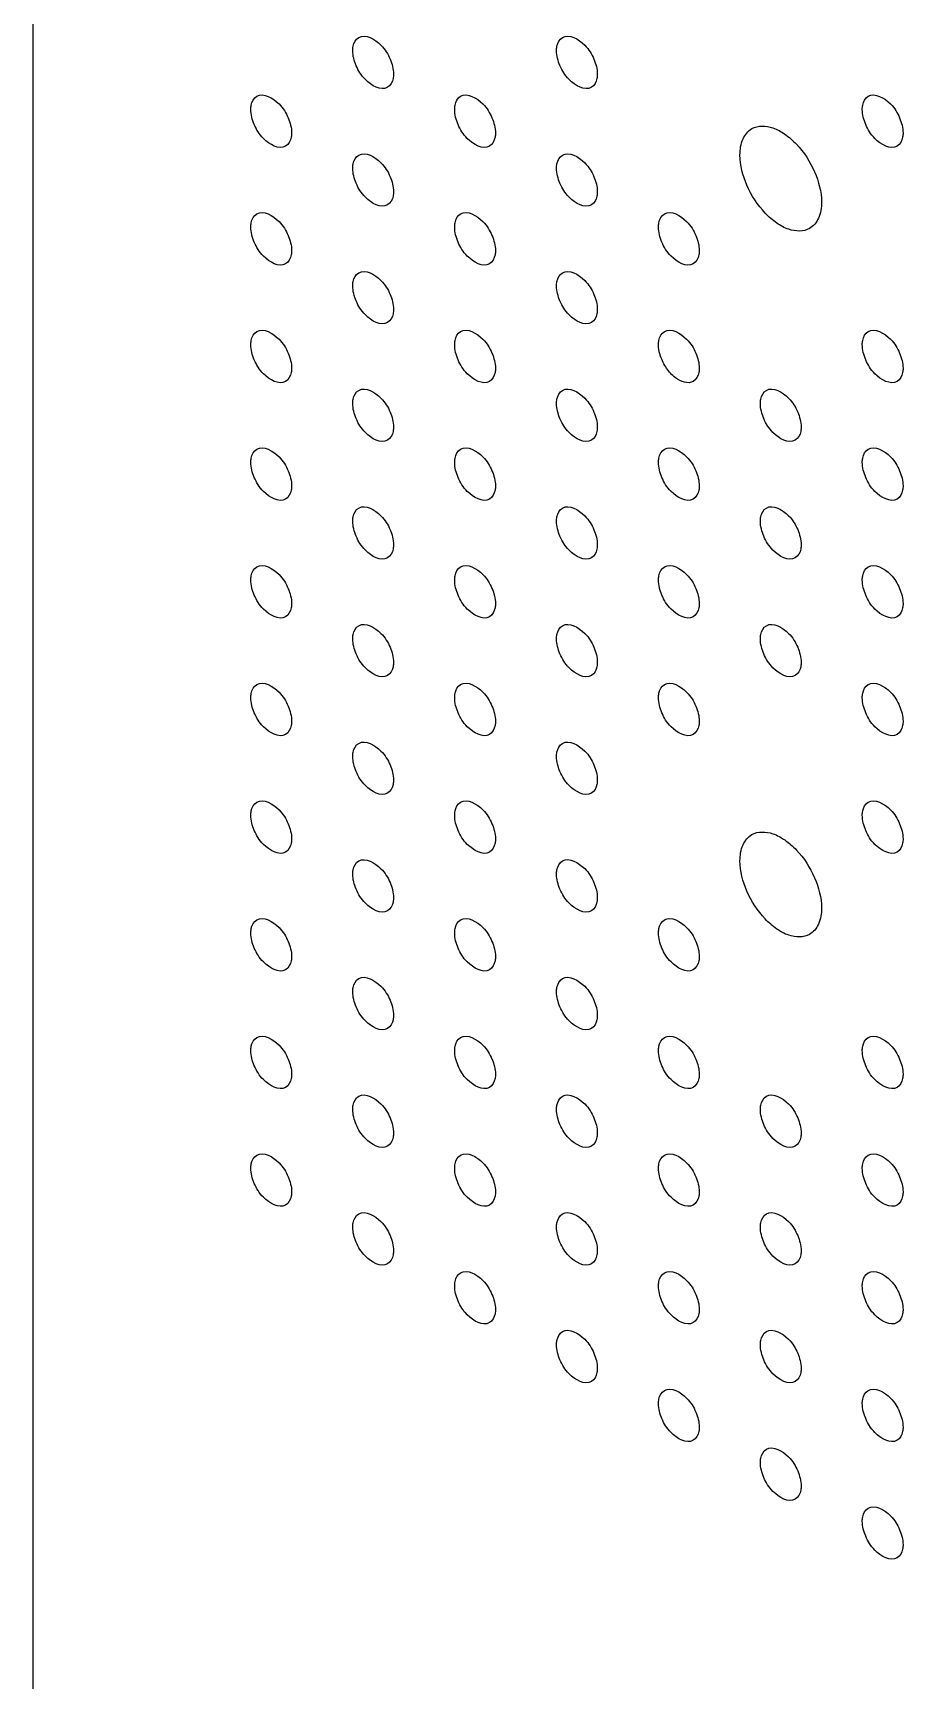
# Model space of a CAD drawing. Header units: millimetres. Extents: x 0 to 1189, y 0 to 858.
# Drawn here: x 885.3 to 915.5, y 477.2 to 534.4 of the extents above; entities that cross this region are included whole.
import ezdxf

# ---------------------------------------------------------------- set-up
doc = ezdxf.new("R2010")
doc.units = ezdxf.units.MM
doc.header["$LTSCALE"] = 65.395
doc.layers.get('0').update_dxf_attribs({"linetype": 'CONTINUOUS'})
doc.layers.add('AXIS', color=7, linetype='CONTINUOUS')

msp = doc.modelspace()

# ---------------------------------------------------------------- linework, layer by layer
at = {"color": 7, "linetype": 'Continuous'}
msp.add_line((885.266, 694.54), (885.266, 448.53), dxfattribs=at)
at = {"layer": 'AXIS', "color": 7, "linetype": 'Continuous'}
for points, knots in [([(896.361, 533.766), (896.361, 533.816), (896.372, 533.985), (896.463, 534.163), (896.567, 534.223)], [0, 0, 0, 0, 0.294485, 1, 1, 1, 1]), ([(896.567, 534.223), (896.802, 534.36), (897.356, 534.029), (897.669, 533.503), (897.775, 533.128), (897.775, 532.949)], [0, 0, 0, 0, 0.422457, 0.722247, 1, 1, 1, 1]), ([(903.432, 533.766), (903.432, 533.816), (903.444, 533.985), (903.534, 534.163), (903.638, 534.223)], [0, 0, 0, 0, 0.294485, 1, 1, 1, 1]), ([(903.638, 534.223), (903.874, 534.36), (904.427, 534.029), (904.74, 533.503), (904.846, 533.128), (904.846, 532.95)], [0, 0, 0, 0, 0.422457, 0.722247, 1, 1, 1, 1]), ([(897.569, 532.492), (897.334, 532.355), (896.78, 532.686), (896.467, 533.212), (896.361, 533.587), (896.361, 533.766)], [0, 0, 0, 0, 0.422457, 0.722247, 1, 1, 1, 1]), ([(904.64, 532.492), (904.405, 532.356), (903.851, 532.686), (903.538, 533.213), (903.432, 533.587), (903.432, 533.766)], [0, 0, 0, 0, 0.422457, 0.722247, 1, 1, 1, 1]), ([(897.775, 532.949), (897.775, 532.899), (897.764, 532.73), (897.673, 532.553), (897.569, 532.492)], [0, 0, 0, 0, 0.294485, 1, 1, 1, 1]), ([(904.846, 532.95), (904.846, 532.899), (904.835, 532.73), (904.744, 532.553), (904.64, 532.492)], [0, 0, 0, 0, 0.294485, 1, 1, 1, 1]), ([(892.825, 531.725), (892.825, 531.775), (892.837, 531.944), (892.927, 532.121), (893.032, 532.182)], [0, 0, 0, 0, 0.294485, 1, 1, 1, 1]), ([(893.032, 532.182), (893.267, 532.319), (893.821, 531.988), (894.133, 531.462), (894.24, 531.087), (894.24, 530.908)], [0, 0, 0, 0, 0.422457, 0.722247, 1, 1, 1, 1]), ([(899.897, 531.725), (899.897, 531.775), (899.908, 531.944), (899.999, 532.121), (900.103, 532.182)], [0, 0, 0, 0, 0.294485, 1, 1, 1, 1]), ([(900.103, 532.182), (900.338, 532.319), (900.892, 531.988), (901.205, 531.462), (901.311, 531.087), (901.311, 530.908)], [0, 0, 0, 0, 0.422457, 0.722247, 1, 1, 1, 1]), ([(914.039, 531.725), (914.039, 531.775), (914.05, 531.944), (914.141, 532.122), (914.245, 532.182)], [0, 0, 0, 0, 0.294485, 1, 1, 1, 1]), ([(914.245, 532.182), (914.48, 532.319), (915.034, 531.988), (915.347, 531.462), (915.453, 531.087), (915.453, 530.908)], [0, 0, 0, 0, 0.422457, 0.722247, 1, 1, 1, 1]), ([(894.033, 530.451), (893.798, 530.314), (893.244, 530.645), (892.932, 531.171), (892.825, 531.546), (892.825, 531.725)], [0, 0, 0, 0, 0.422457, 0.722247, 1, 1, 1, 1]), ([(901.104, 530.451), (900.869, 530.314), (900.315, 530.645), (900.003, 531.171), (899.897, 531.546), (899.897, 531.725)], [0, 0, 0, 0, 0.422457, 0.722247, 1, 1, 1, 1]), ([(915.246, 530.451), (915.011, 530.314), (914.458, 530.645), (914.145, 531.171), (914.039, 531.546), (914.039, 531.725)], [0, 0, 0, 0, 0.422457, 0.722247, 1, 1, 1, 1]), ([(909.796, 530.141), (909.796, 530.332), (909.842, 530.687), (910.075, 530.979), (910.21, 531.057)], [0, 0, 0, 0, 0.55075, 1, 1, 1, 1]), ([(910.21, 531.057), (910.42, 531.178), (910.877, 531.154), (911.376, 530.872), (911.921, 530.393), (912.427, 529.606), (912.624, 528.866), (912.624, 528.508)], [0, 0, 0, 0, 0.183292, 0.301476, 0.436207, 0.728901, 1, 1, 1, 1]), ([(894.24, 530.908), (894.24, 530.858), (894.228, 530.689), (894.138, 530.512), (894.033, 530.451)], [0, 0, 0, 0, 0.294485, 1, 1, 1, 1]), ([(901.311, 530.908), (901.311, 530.858), (901.299, 530.689), (901.209, 530.512), (901.104, 530.451)], [0, 0, 0, 0, 0.294485, 1, 1, 1, 1]), ([(915.453, 530.908), (915.453, 530.858), (915.441, 530.689), (915.351, 530.512), (915.246, 530.451)], [0, 0, 0, 0, 0.294485, 1, 1, 1, 1]), ([(896.361, 529.683), (896.361, 529.734), (896.372, 529.903), (896.463, 530.08), (896.567, 530.141)], [0, 0, 0, 0, 0.294485, 1, 1, 1, 1]), ([(896.567, 530.141), (896.802, 530.277), (897.356, 529.947), (897.669, 529.421), (897.775, 529.046), (897.775, 528.867)], [0, 0, 0, 0, 0.422457, 0.722247, 1, 1, 1, 1]), ([(903.432, 529.684), (903.432, 529.734), (903.444, 529.903), (903.534, 530.08), (903.638, 530.141)], [0, 0, 0, 0, 0.294485, 1, 1, 1, 1]), ([(903.638, 530.141), (903.874, 530.278), (904.427, 529.947), (904.74, 529.421), (904.846, 529.046), (904.846, 528.867)], [0, 0, 0, 0, 0.422457, 0.722247, 1, 1, 1, 1]), ([(912.21, 527.593), (912.001, 527.472), (911.543, 527.496), (911.045, 527.778), (910.499, 528.257), (909.993, 529.044), (909.796, 529.784), (909.796, 530.141)], [0, 0, 0, 0, 0.183292, 0.301476, 0.436207, 0.728901, 1, 1, 1, 1]), ([(897.569, 528.41), (897.334, 528.273), (896.78, 528.604), (896.467, 529.13), (896.361, 529.505), (896.361, 529.683)], [0, 0, 0, 0, 0.422457, 0.722247, 1, 1, 1, 1]), ([(904.64, 528.41), (904.405, 528.273), (903.851, 528.604), (903.538, 529.13), (903.432, 529.505), (903.432, 529.684)], [0, 0, 0, 0, 0.422457, 0.722247, 1, 1, 1, 1]), ([(897.775, 528.867), (897.775, 528.817), (897.764, 528.648), (897.673, 528.47), (897.569, 528.41)], [0, 0, 0, 0, 0.294485, 1, 1, 1, 1]), ([(904.846, 528.867), (904.846, 528.817), (904.835, 528.648), (904.744, 528.47), (904.64, 528.41)], [0, 0, 0, 0, 0.294485, 1, 1, 1, 1]), ([(893.032, 528.1), (893.267, 528.236), (893.821, 527.906), (894.133, 527.379), (894.24, 527.004), (894.24, 526.826)], [0, 0, 0, 0, 0.422457, 0.722247, 1, 1, 1, 1]), ([(900.103, 528.1), (900.338, 528.236), (900.892, 527.906), (901.205, 527.379), (901.311, 527.005), (901.311, 526.826)], [0, 0, 0, 0, 0.422457, 0.722247, 1, 1, 1, 1]), ([(907.174, 528.1), (907.409, 528.236), (907.963, 527.906), (908.276, 527.379), (908.382, 527.005), (908.382, 526.826)], [0, 0, 0, 0, 0.422457, 0.722247, 1, 1, 1, 1]), ([(912.624, 528.508), (912.624, 528.317), (912.578, 527.963), (912.345, 527.671), (912.21, 527.593)], [0, 0, 0, 0, 0.55075, 1, 1, 1, 1]), ([(892.825, 527.642), (892.825, 527.693), (892.837, 527.861), (892.927, 528.039), (893.032, 528.1)], [0, 0, 0, 0, 0.294485, 1, 1, 1, 1]), ([(894.033, 526.368), (893.798, 526.232), (893.244, 526.562), (892.932, 527.089), (892.825, 527.463), (892.825, 527.642)], [0, 0, 0, 0, 0.422457, 0.722247, 1, 1, 1, 1]), ([(899.897, 527.642), (899.897, 527.693), (899.908, 527.862), (899.999, 528.039), (900.103, 528.1)], [0, 0, 0, 0, 0.294485, 1, 1, 1, 1]), ([(901.104, 526.368), (900.869, 526.232), (900.315, 526.562), (900.003, 527.089), (899.897, 527.463), (899.897, 527.642)], [0, 0, 0, 0, 0.422457, 0.722247, 1, 1, 1, 1]), ([(906.968, 527.642), (906.968, 527.693), (906.979, 527.862), (907.07, 528.039), (907.174, 528.1)], [0, 0, 0, 0, 0.294485, 1, 1, 1, 1]), ([(908.175, 526.368), (907.94, 526.232), (907.386, 526.562), (907.074, 527.089), (906.968, 527.464), (906.968, 527.642)], [0, 0, 0, 0, 0.422457, 0.722247, 1, 1, 1, 1]), ([(894.24, 526.826), (894.24, 526.775), (894.228, 526.606), (894.138, 526.429), (894.033, 526.368)], [0, 0, 0, 0, 0.294485, 1, 1, 1, 1]), ([(901.311, 526.826), (901.311, 526.775), (901.299, 526.606), (901.209, 526.429), (901.104, 526.368)], [0, 0, 0, 0, 0.294485, 1, 1, 1, 1]), ([(908.382, 526.826), (908.382, 526.775), (908.37, 526.607), (908.28, 526.429), (908.175, 526.368)], [0, 0, 0, 0, 0.294485, 1, 1, 1, 1]), ([(896.361, 525.601), (896.361, 525.651), (896.372, 525.82), (896.463, 525.998), (896.567, 526.058)], [0, 0, 0, 0, 0.294485, 1, 1, 1, 1]), ([(896.567, 526.058), (896.802, 526.195), (897.356, 525.864), (897.669, 525.338), (897.775, 524.963), (897.775, 524.784)], [0, 0, 0, 0, 0.422457, 0.722247, 1, 1, 1, 1]), ([(903.432, 525.601), (903.432, 525.651), (903.444, 525.82), (903.534, 525.998), (903.638, 526.058)], [0, 0, 0, 0, 0.294485, 1, 1, 1, 1]), ([(903.638, 526.058), (903.874, 526.195), (904.427, 525.864), (904.74, 525.338), (904.846, 524.963), (904.846, 524.785)], [0, 0, 0, 0, 0.422457, 0.722247, 1, 1, 1, 1]), ([(897.569, 524.327), (897.334, 524.19), (896.78, 524.521), (896.467, 525.047), (896.361, 525.422), (896.361, 525.601)], [0, 0, 0, 0, 0.422457, 0.722247, 1, 1, 1, 1]), ([(904.64, 524.327), (904.405, 524.191), (903.851, 524.521), (903.538, 525.047), (903.432, 525.422), (903.432, 525.601)], [0, 0, 0, 0, 0.422457, 0.722247, 1, 1, 1, 1]), ([(897.775, 524.784), (897.775, 524.734), (897.764, 524.565), (897.673, 524.388), (897.569, 524.327)], [0, 0, 0, 0, 0.294485, 1, 1, 1, 1]), ([(904.846, 524.785), (904.846, 524.734), (904.835, 524.565), (904.744, 524.388), (904.64, 524.327)], [0, 0, 0, 0, 0.294485, 1, 1, 1, 1]), ([(893.032, 524.017), (893.267, 524.154), (893.821, 523.823), (894.133, 523.297), (894.24, 522.922), (894.24, 522.743)], [0, 0, 0, 0, 0.422457, 0.722247, 1, 1, 1, 1]), ([(900.103, 524.017), (900.338, 524.154), (900.892, 523.823), (901.205, 523.297), (901.311, 522.922), (901.311, 522.743)], [0, 0, 0, 0, 0.422457, 0.722247, 1, 1, 1, 1]), ([(907.174, 524.017), (907.409, 524.154), (907.963, 523.823), (908.276, 523.297), (908.382, 522.922), (908.382, 522.743)], [0, 0, 0, 0, 0.422457, 0.722247, 1, 1, 1, 1]), ([(914.245, 524.017), (914.48, 524.154), (915.034, 523.823), (915.347, 523.297), (915.453, 522.922), (915.453, 522.743)], [0, 0, 0, 0, 0.422457, 0.722247, 1, 1, 1, 1]), ([(892.825, 523.56), (892.825, 523.61), (892.837, 523.779), (892.927, 523.956), (893.032, 524.017)], [0, 0, 0, 0, 0.294485, 1, 1, 1, 1]), ([(894.033, 522.286), (893.798, 522.149), (893.244, 522.48), (892.932, 523.006), (892.825, 523.381), (892.825, 523.56)], [0, 0, 0, 0, 0.422457, 0.722247, 1, 1, 1, 1]), ([(899.897, 523.56), (899.897, 523.61), (899.908, 523.779), (899.999, 523.956), (900.103, 524.017)], [0, 0, 0, 0, 0.294485, 1, 1, 1, 1]), ([(901.104, 522.286), (900.869, 522.149), (900.315, 522.48), (900.003, 523.006), (899.897, 523.381), (899.897, 523.56)], [0, 0, 0, 0, 0.422457, 0.722247, 1, 1, 1, 1]), ([(906.968, 523.56), (906.968, 523.61), (906.979, 523.779), (907.07, 523.956), (907.174, 524.017)], [0, 0, 0, 0, 0.294485, 1, 1, 1, 1]), ([(907.038, 523.165), (907.005, 523.263), (906.974, 523.395), (906.968, 523.529), (906.968, 523.56)], [0, 0, 0, 0, 0.766971, 1, 1, 1, 1]), ([(914.039, 523.56), (914.039, 523.61), (914.05, 523.779), (914.141, 523.957), (914.245, 524.017)], [0, 0, 0, 0, 0.294485, 1, 1, 1, 1]), ([(915.246, 522.286), (915.011, 522.149), (914.458, 522.48), (914.145, 523.006), (914.039, 523.381), (914.039, 523.56)], [0, 0, 0, 0, 0.422457, 0.722247, 1, 1, 1, 1]), ([(908.175, 522.286), (907.993, 522.18), (907.558, 522.354), (907.235, 522.737), (907.088, 523.016), (907.038, 523.165)], [0, 0, 0, 0, 0.406703, 0.696727, 1, 1, 1, 1]), ([(894.24, 522.743), (894.24, 522.693), (894.228, 522.524), (894.138, 522.347), (894.033, 522.286)], [0, 0, 0, 0, 0.294485, 1, 1, 1, 1]), ([(901.311, 522.743), (901.311, 522.693), (901.299, 522.524), (901.209, 522.347), (901.104, 522.286)], [0, 0, 0, 0, 0.294485, 1, 1, 1, 1]), ([(908.382, 522.743), (908.382, 522.693), (908.37, 522.524), (908.28, 522.347), (908.175, 522.286)], [0, 0, 0, 0, 0.294485, 1, 1, 1, 1]), ([(915.453, 522.743), (915.453, 522.693), (915.441, 522.524), (915.351, 522.347), (915.246, 522.286)], [0, 0, 0, 0, 0.294485, 1, 1, 1, 1]), ([(896.361, 521.518), (896.361, 521.569), (896.372, 521.738), (896.463, 521.915), (896.567, 521.976)], [0, 0, 0, 0, 0.294485, 1, 1, 1, 1]), ([(896.567, 521.976), (896.802, 522.112), (897.356, 521.782), (897.669, 521.256), (897.775, 520.881), (897.775, 520.702)], [0, 0, 0, 0, 0.422457, 0.722247, 1, 1, 1, 1]), ([(903.432, 521.519), (903.432, 521.569), (903.444, 521.738), (903.534, 521.915), (903.638, 521.976)], [0, 0, 0, 0, 0.294485, 1, 1, 1, 1]), ([(903.638, 521.976), (903.874, 522.113), (904.427, 521.782), (904.74, 521.256), (904.846, 520.881), (904.846, 520.702)], [0, 0, 0, 0, 0.422457, 0.722247, 1, 1, 1, 1]), ([(910.503, 521.519), (910.503, 521.569), (910.515, 521.738), (910.605, 521.915), (910.71, 521.976)], [0, 0, 0, 0, 0.294485, 1, 1, 1, 1]), ([(910.71, 521.976), (910.945, 522.113), (911.498, 521.782), (911.811, 521.256), (911.917, 520.881), (911.917, 520.702)], [0, 0, 0, 0, 0.422457, 0.722247, 1, 1, 1, 1]), ([(897.569, 520.245), (897.334, 520.108), (896.78, 520.439), (896.467, 520.965), (896.361, 521.34), (896.361, 521.518)], [0, 0, 0, 0, 0.422457, 0.722247, 1, 1, 1, 1]), ([(904.64, 520.245), (904.405, 520.108), (903.851, 520.439), (903.538, 520.965), (903.432, 521.34), (903.432, 521.519)], [0, 0, 0, 0, 0.422457, 0.722247, 1, 1, 1, 1]), ([(911.711, 520.245), (911.476, 520.108), (910.922, 520.439), (910.609, 520.965), (910.503, 521.34), (910.503, 521.519)], [0, 0, 0, 0, 0.422457, 0.722247, 1, 1, 1, 1]), ([(897.775, 520.702), (897.775, 520.652), (897.764, 520.483), (897.673, 520.305), (897.569, 520.245)], [0, 0, 0, 0, 0.294485, 1, 1, 1, 1]), ([(904.846, 520.702), (904.846, 520.652), (904.835, 520.483), (904.744, 520.305), (904.64, 520.245)], [0, 0, 0, 0, 0.294485, 1, 1, 1, 1]), ([(911.917, 520.702), (911.917, 520.652), (911.906, 520.483), (911.815, 520.305), (911.711, 520.245)], [0, 0, 0, 0, 0.294485, 1, 1, 1, 1]), ([(892.825, 519.477), (892.825, 519.528), (892.837, 519.696), (892.927, 519.874), (893.032, 519.935)], [0, 0, 0, 0, 0.294485, 1, 1, 1, 1]), ([(893.032, 519.935), (893.267, 520.071), (893.821, 519.741), (894.133, 519.214), (894.24, 518.839), (894.24, 518.661)], [0, 0, 0, 0, 0.422457, 0.722247, 1, 1, 1, 1]), ([(899.897, 519.477), (899.897, 519.528), (899.908, 519.697), (899.999, 519.874), (900.103, 519.935)], [0, 0, 0, 0, 0.294485, 1, 1, 1, 1]), ([(900.103, 519.935), (900.338, 520.071), (900.892, 519.741), (901.205, 519.214), (901.311, 518.84), (901.311, 518.661)], [0, 0, 0, 0, 0.422457, 0.722247, 1, 1, 1, 1]), ([(906.968, 519.477), (906.968, 519.528), (906.979, 519.697), (907.07, 519.874), (907.174, 519.935)], [0, 0, 0, 0, 0.294485, 1, 1, 1, 1]), ([(907.174, 519.935), (907.409, 520.071), (907.963, 519.741), (908.276, 519.214), (908.382, 518.84), (908.382, 518.661)], [0, 0, 0, 0, 0.422457, 0.722247, 1, 1, 1, 1]), ([(914.039, 519.477), (914.039, 519.528), (914.05, 519.697), (914.141, 519.874), (914.245, 519.935)], [0, 0, 0, 0, 0.294485, 1, 1, 1, 1]), ([(914.245, 519.935), (914.48, 520.071), (915.034, 519.741), (915.347, 519.214), (915.453, 518.84), (915.453, 518.661)], [0, 0, 0, 0, 0.422457, 0.722247, 1, 1, 1, 1]), ([(894.033, 518.203), (893.798, 518.067), (893.244, 518.397), (892.932, 518.924), (892.825, 519.298), (892.825, 519.477)], [0, 0, 0, 0, 0.422457, 0.722247, 1, 1, 1, 1]), ([(901.104, 518.203), (900.869, 518.067), (900.315, 518.397), (900.003, 518.924), (899.897, 519.298), (899.897, 519.477)], [0, 0, 0, 0, 0.422457, 0.722247, 1, 1, 1, 1]), ([(908.175, 518.203), (907.94, 518.067), (907.386, 518.397), (907.074, 518.924), (906.968, 519.299), (906.968, 519.477)], [0, 0, 0, 0, 0.422457, 0.722247, 1, 1, 1, 1]), ([(915.246, 518.204), (915.011, 518.067), (914.458, 518.397), (914.145, 518.924), (914.039, 519.299), (914.039, 519.477)], [0, 0, 0, 0, 0.422457, 0.722247, 1, 1, 1, 1]), ([(894.24, 518.661), (894.24, 518.61), (894.228, 518.441), (894.138, 518.264), (894.033, 518.203)], [0, 0, 0, 0, 0.294485, 1, 1, 1, 1]), ([(901.311, 518.661), (901.311, 518.61), (901.299, 518.441), (901.209, 518.264), (901.104, 518.203)], [0, 0, 0, 0, 0.294485, 1, 1, 1, 1]), ([(908.382, 518.661), (908.382, 518.61), (908.37, 518.442), (908.28, 518.264), (908.175, 518.203)], [0, 0, 0, 0, 0.294485, 1, 1, 1, 1]), ([(915.453, 518.661), (915.453, 518.61), (915.441, 518.442), (915.351, 518.264), (915.246, 518.204)], [0, 0, 0, 0, 0.294485, 1, 1, 1, 1]), ([(896.361, 517.436), (896.361, 517.486), (896.372, 517.655), (896.463, 517.833), (896.567, 517.893)], [0, 0, 0, 0, 0.294485, 1, 1, 1, 1]), ([(896.567, 517.893), (896.802, 518.03), (897.356, 517.699), (897.669, 517.173), (897.775, 516.798), (897.775, 516.619)], [0, 0, 0, 0, 0.422457, 0.722247, 1, 1, 1, 1]), ([(903.432, 517.436), (903.432, 517.486), (903.444, 517.655), (903.534, 517.833), (903.638, 517.893)], [0, 0, 0, 0, 0.294485, 1, 1, 1, 1]), ([(903.638, 517.893), (903.874, 518.03), (904.427, 517.699), (904.74, 517.173), (904.846, 516.798), (904.846, 516.62)], [0, 0, 0, 0, 0.422457, 0.722247, 1, 1, 1, 1]), ([(910.503, 517.436), (910.503, 517.487), (910.515, 517.655), (910.605, 517.833), (910.71, 517.893)], [0, 0, 0, 0, 0.294485, 1, 1, 1, 1]), ([(910.71, 517.893), (910.945, 518.03), (911.498, 517.7), (911.811, 517.173), (911.917, 516.798), (911.917, 516.62)], [0, 0, 0, 0, 0.422457, 0.722247, 1, 1, 1, 1]), ([(897.569, 516.162), (897.334, 516.025), (896.78, 516.356), (896.467, 516.882), (896.361, 517.257), (896.361, 517.436)], [0, 0, 0, 0, 0.422457, 0.722247, 1, 1, 1, 1]), ([(904.64, 516.162), (904.405, 516.026), (903.851, 516.356), (903.538, 516.882), (903.432, 517.257), (903.432, 517.436)], [0, 0, 0, 0, 0.422457, 0.722247, 1, 1, 1, 1]), ([(911.711, 516.162), (911.476, 516.026), (910.922, 516.356), (910.609, 516.883), (910.503, 517.257), (910.503, 517.436)], [0, 0, 0, 0, 0.422457, 0.722247, 1, 1, 1, 1]), ([(897.775, 516.619), (897.775, 516.569), (897.764, 516.4), (897.673, 516.223), (897.569, 516.162)], [0, 0, 0, 0, 0.294485, 1, 1, 1, 1]), ([(904.846, 516.62), (904.846, 516.569), (904.835, 516.4), (904.744, 516.223), (904.64, 516.162)], [0, 0, 0, 0, 0.294485, 1, 1, 1, 1]), ([(911.917, 516.62), (911.917, 516.569), (911.906, 516.4), (911.815, 516.223), (911.711, 516.162)], [0, 0, 0, 0, 0.294485, 1, 1, 1, 1]), ([(892.825, 515.395), (892.825, 515.445), (892.837, 515.614), (892.927, 515.791), (893.032, 515.852)], [0, 0, 0, 0, 0.294485, 1, 1, 1, 1]), ([(893.032, 515.852), (893.267, 515.989), (893.821, 515.658), (894.133, 515.132), (894.24, 514.757), (894.24, 514.578)], [0, 0, 0, 0, 0.422457, 0.722247, 1, 1, 1, 1]), ([(899.897, 515.395), (899.897, 515.445), (899.908, 515.614), (899.999, 515.791), (900.103, 515.852)], [0, 0, 0, 0, 0.294485, 1, 1, 1, 1]), ([(900.103, 515.852), (900.338, 515.989), (900.892, 515.658), (901.205, 515.132), (901.311, 514.757), (901.311, 514.578)], [0, 0, 0, 0, 0.422457, 0.722247, 1, 1, 1, 1]), ([(906.968, 515.395), (906.968, 515.445), (906.979, 515.614), (907.07, 515.791), (907.174, 515.852)], [0, 0, 0, 0, 0.294485, 1, 1, 1, 1]), ([(907.174, 515.852), (907.409, 515.989), (907.963, 515.658), (908.276, 515.132), (908.382, 514.757), (908.382, 514.578)], [0, 0, 0, 0, 0.422457, 0.722247, 1, 1, 1, 1]), ([(914.039, 515.395), (914.039, 515.445), (914.05, 515.614), (914.141, 515.792), (914.245, 515.852)], [0, 0, 0, 0, 0.294485, 1, 1, 1, 1]), ([(914.245, 515.852), (914.48, 515.989), (915.034, 515.658), (915.347, 515.132), (915.453, 514.757), (915.453, 514.578)], [0, 0, 0, 0, 0.422457, 0.722247, 1, 1, 1, 1]), ([(894.033, 514.121), (893.798, 513.984), (893.244, 514.315), (892.932, 514.841), (892.825, 515.216), (892.825, 515.395)], [0, 0, 0, 0, 0.422457, 0.722247, 1, 1, 1, 1]), ([(901.104, 514.121), (900.869, 513.984), (900.315, 514.315), (900.003, 514.841), (899.897, 515.216), (899.897, 515.395)], [0, 0, 0, 0, 0.422457, 0.722247, 1, 1, 1, 1]), ([(908.175, 514.121), (907.94, 513.984), (907.386, 514.315), (907.074, 514.841), (906.968, 515.216), (906.968, 515.395)], [0, 0, 0, 0, 0.422457, 0.722247, 1, 1, 1, 1]), ([(915.246, 514.121), (915.011, 513.984), (914.458, 514.315), (914.145, 514.841), (914.039, 515.216), (914.039, 515.395)], [0, 0, 0, 0, 0.422457, 0.722247, 1, 1, 1, 1]), ([(894.24, 514.578), (894.24, 514.528), (894.228, 514.359), (894.138, 514.182), (894.033, 514.121)], [0, 0, 0, 0, 0.294485, 1, 1, 1, 1]), ([(901.311, 514.578), (901.311, 514.528), (901.299, 514.359), (901.209, 514.182), (901.104, 514.121)], [0, 0, 0, 0, 0.294485, 1, 1, 1, 1]), ([(908.382, 514.578), (908.382, 514.528), (908.37, 514.359), (908.28, 514.182), (908.175, 514.121)], [0, 0, 0, 0, 0.294485, 1, 1, 1, 1]), ([(915.453, 514.578), (915.453, 514.528), (915.441, 514.359), (915.351, 514.182), (915.246, 514.121)], [0, 0, 0, 0, 0.294485, 1, 1, 1, 1]), ([(896.567, 513.811), (896.802, 513.947), (897.356, 513.617), (897.669, 513.091), (897.775, 512.716), (897.775, 512.537)], [0, 0, 0, 0, 0.422457, 0.722247, 1, 1, 1, 1]), ([(903.638, 513.811), (903.874, 513.948), (904.427, 513.617), (904.74, 513.091), (904.846, 512.716), (904.846, 512.537)], [0, 0, 0, 0, 0.422457, 0.722247, 1, 1, 1, 1]), ([(910.71, 513.811), (910.945, 513.948), (911.498, 513.617), (911.811, 513.091), (911.917, 512.716), (911.917, 512.537)], [0, 0, 0, 0, 0.422457, 0.722247, 1, 1, 1, 1]), ([(896.361, 513.353), (896.361, 513.404), (896.372, 513.573), (896.463, 513.75), (896.567, 513.811)], [0, 0, 0, 0, 0.294485, 1, 1, 1, 1]), ([(897.569, 512.08), (897.334, 511.943), (896.78, 512.274), (896.467, 512.8), (896.361, 513.175), (896.361, 513.353)], [0, 0, 0, 0, 0.422457, 0.722247, 1, 1, 1, 1]), ([(903.432, 513.354), (903.432, 513.404), (903.444, 513.573), (903.534, 513.75), (903.638, 513.811)], [0, 0, 0, 0, 0.294485, 1, 1, 1, 1]), ([(904.64, 512.08), (904.405, 511.943), (903.851, 512.274), (903.538, 512.8), (903.432, 513.175), (903.432, 513.354)], [0, 0, 0, 0, 0.422457, 0.722247, 1, 1, 1, 1]), ([(910.503, 513.354), (910.503, 513.404), (910.515, 513.573), (910.605, 513.75), (910.71, 513.811)], [0, 0, 0, 0, 0.294485, 1, 1, 1, 1]), ([(911.711, 512.08), (911.476, 511.943), (910.922, 512.274), (910.609, 512.8), (910.503, 513.175), (910.503, 513.354)], [0, 0, 0, 0, 0.422457, 0.722247, 1, 1, 1, 1]), ([(897.775, 512.537), (897.775, 512.487), (897.764, 512.318), (897.673, 512.14), (897.569, 512.08)], [0, 0, 0, 0, 0.294485, 1, 1, 1, 1]), ([(904.846, 512.537), (904.846, 512.487), (904.835, 512.318), (904.744, 512.14), (904.64, 512.08)], [0, 0, 0, 0, 0.294485, 1, 1, 1, 1]), ([(911.917, 512.537), (911.917, 512.487), (911.906, 512.318), (911.815, 512.14), (911.711, 512.08)], [0, 0, 0, 0, 0.294485, 1, 1, 1, 1]), ([(892.825, 511.312), (892.825, 511.363), (892.837, 511.531), (892.927, 511.709), (893.032, 511.77)], [0, 0, 0, 0, 0.294485, 1, 1, 1, 1]), ([(893.032, 511.77), (893.267, 511.906), (893.821, 511.576), (894.133, 511.049), (894.24, 510.674), (894.24, 510.496)], [0, 0, 0, 0, 0.422457, 0.722247, 1, 1, 1, 1]), ([(899.897, 511.312), (899.897, 511.363), (899.908, 511.532), (899.999, 511.709), (900.103, 511.77)], [0, 0, 0, 0, 0.294485, 1, 1, 1, 1]), ([(900.103, 511.77), (900.338, 511.906), (900.892, 511.576), (901.205, 511.049), (901.311, 510.675), (901.311, 510.496)], [0, 0, 0, 0, 0.422457, 0.722247, 1, 1, 1, 1]), ([(906.968, 511.312), (906.968, 511.363), (906.979, 511.532), (907.07, 511.709), (907.174, 511.77)], [0, 0, 0, 0, 0.294485, 1, 1, 1, 1]), ([(907.174, 511.77), (907.409, 511.906), (907.963, 511.576), (908.276, 511.049), (908.382, 510.675), (908.382, 510.496)], [0, 0, 0, 0, 0.422457, 0.722247, 1, 1, 1, 1]), ([(914.039, 511.312), (914.039, 511.363), (914.05, 511.532), (914.141, 511.709), (914.245, 511.77)], [0, 0, 0, 0, 0.294485, 1, 1, 1, 1]), ([(914.245, 511.77), (914.48, 511.906), (915.034, 511.576), (915.347, 511.049), (915.453, 510.675), (915.453, 510.496)], [0, 0, 0, 0, 0.422457, 0.722247, 1, 1, 1, 1]), ([(894.033, 510.038), (893.798, 509.902), (893.244, 510.232), (892.932, 510.759), (892.825, 511.133), (892.825, 511.312)], [0, 0, 0, 0, 0.422457, 0.722247, 1, 1, 1, 1]), ([(901.104, 510.038), (900.869, 509.902), (900.315, 510.232), (900.003, 510.759), (899.897, 511.133), (899.897, 511.312)], [0, 0, 0, 0, 0.422457, 0.722247, 1, 1, 1, 1]), ([(908.175, 510.038), (907.94, 509.902), (907.386, 510.232), (907.074, 510.759), (906.968, 511.134), (906.968, 511.312)], [0, 0, 0, 0, 0.422457, 0.722247, 1, 1, 1, 1]), ([(915.246, 510.039), (915.011, 509.902), (914.458, 510.232), (914.145, 510.759), (914.039, 511.134), (914.039, 511.312)], [0, 0, 0, 0, 0.422457, 0.722247, 1, 1, 1, 1]), ([(894.24, 510.496), (894.24, 510.445), (894.228, 510.276), (894.138, 510.099), (894.033, 510.038)], [0, 0, 0, 0, 0.294485, 1, 1, 1, 1]), ([(901.311, 510.496), (901.311, 510.445), (901.299, 510.276), (901.209, 510.099), (901.104, 510.038)], [0, 0, 0, 0, 0.294485, 1, 1, 1, 1]), ([(908.382, 510.496), (908.382, 510.445), (908.37, 510.277), (908.28, 510.099), (908.175, 510.038)], [0, 0, 0, 0, 0.294485, 1, 1, 1, 1]), ([(915.453, 510.496), (915.453, 510.445), (915.441, 510.277), (915.351, 510.099), (915.246, 510.039)], [0, 0, 0, 0, 0.294485, 1, 1, 1, 1]), ([(896.567, 509.728), (896.802, 509.865), (897.356, 509.534), (897.669, 509.008), (897.775, 508.633), (897.775, 508.454)], [0, 0, 0, 0, 0.422457, 0.722247, 1, 1, 1, 1]), ([(903.638, 509.728), (903.874, 509.865), (904.427, 509.534), (904.74, 509.008), (904.846, 508.633), (904.846, 508.455)], [0, 0, 0, 0, 0.422457, 0.722247, 1, 1, 1, 1]), ([(896.361, 509.271), (896.361, 509.321), (896.372, 509.49), (896.463, 509.668), (896.567, 509.728)], [0, 0, 0, 0, 0.294485, 1, 1, 1, 1]), ([(897.569, 507.997), (897.334, 507.86), (896.78, 508.191), (896.467, 508.717), (896.361, 509.092), (896.361, 509.271)], [0, 0, 0, 0, 0.422457, 0.722247, 1, 1, 1, 1]), ([(903.432, 509.271), (903.432, 509.321), (903.444, 509.49), (903.534, 509.668), (903.638, 509.728)], [0, 0, 0, 0, 0.294485, 1, 1, 1, 1]), ([(904.64, 507.997), (904.405, 507.861), (903.851, 508.191), (903.538, 508.717), (903.432, 509.092), (903.432, 509.271)], [0, 0, 0, 0, 0.422457, 0.722247, 1, 1, 1, 1]), ([(897.775, 508.454), (897.775, 508.404), (897.764, 508.235), (897.673, 508.058), (897.569, 507.997)], [0, 0, 0, 0, 0.294485, 1, 1, 1, 1]), ([(904.846, 508.455), (904.846, 508.404), (904.835, 508.235), (904.744, 508.058), (904.64, 507.997)], [0, 0, 0, 0, 0.294485, 1, 1, 1, 1]), ([(892.825, 507.23), (892.825, 507.28), (892.837, 507.449), (892.927, 507.626), (893.032, 507.687)], [0, 0, 0, 0, 0.294485, 1, 1, 1, 1]), ([(893.032, 507.687), (893.267, 507.824), (893.821, 507.493), (894.133, 506.967), (894.24, 506.592), (894.24, 506.413)], [0, 0, 0, 0, 0.422457, 0.722247, 1, 1, 1, 1]), ([(899.897, 507.23), (899.897, 507.28), (899.908, 507.449), (899.999, 507.626), (900.103, 507.687)], [0, 0, 0, 0, 0.294485, 1, 1, 1, 1]), ([(900.103, 507.687), (900.338, 507.824), (900.892, 507.493), (901.205, 506.967), (901.311, 506.592), (901.311, 506.413)], [0, 0, 0, 0, 0.422457, 0.722247, 1, 1, 1, 1]), ([(914.039, 507.23), (914.039, 507.28), (914.05, 507.449), (914.141, 507.627), (914.245, 507.687)], [0, 0, 0, 0, 0.294485, 1, 1, 1, 1]), ([(914.245, 507.687), (914.48, 507.824), (915.034, 507.493), (915.347, 506.967), (915.453, 506.592), (915.453, 506.413)], [0, 0, 0, 0, 0.422457, 0.722247, 1, 1, 1, 1]), ([(894.033, 505.956), (893.798, 505.819), (893.244, 506.15), (892.932, 506.676), (892.825, 507.051), (892.825, 507.23)], [0, 0, 0, 0, 0.422457, 0.722247, 1, 1, 1, 1]), ([(901.104, 505.956), (900.869, 505.819), (900.315, 506.15), (900.003, 506.676), (899.897, 507.051), (899.897, 507.23)], [0, 0, 0, 0, 0.422457, 0.722247, 1, 1, 1, 1]), ([(915.246, 505.956), (915.011, 505.819), (914.458, 506.15), (914.145, 506.676), (914.039, 507.051), (914.039, 507.23)], [0, 0, 0, 0, 0.422457, 0.722247, 1, 1, 1, 1]), ([(894.24, 506.413), (894.24, 506.363), (894.228, 506.194), (894.138, 506.017), (894.033, 505.956)], [0, 0, 0, 0, 0.294485, 1, 1, 1, 1]), ([(901.311, 506.413), (901.311, 506.363), (901.299, 506.194), (901.209, 506.017), (901.104, 505.956)], [0, 0, 0, 0, 0.294485, 1, 1, 1, 1]), ([(909.796, 505.646), (909.796, 505.837), (909.842, 506.192), (910.075, 506.484), (910.21, 506.562)], [0, 0, 0, 0, 0.55075, 1, 1, 1, 1]), ([(910.21, 506.562), (910.42, 506.683), (910.877, 506.659), (911.376, 506.377), (911.921, 505.898), (912.427, 505.111), (912.624, 504.371), (912.624, 504.013)], [0, 0, 0, 0, 0.183292, 0.301476, 0.436207, 0.728901, 1, 1, 1, 1]), ([(915.453, 506.413), (915.453, 506.363), (915.441, 506.194), (915.351, 506.017), (915.246, 505.956)], [0, 0, 0, 0, 0.294485, 1, 1, 1, 1]), ([(896.361, 505.188), (896.361, 505.239), (896.372, 505.408), (896.463, 505.585), (896.567, 505.646)], [0, 0, 0, 0, 0.294485, 1, 1, 1, 1]), ([(896.567, 505.646), (896.802, 505.782), (897.356, 505.452), (897.669, 504.926), (897.775, 504.551), (897.775, 504.372)], [0, 0, 0, 0, 0.422457, 0.722247, 1, 1, 1, 1]), ([(903.432, 505.189), (903.432, 505.239), (903.444, 505.408), (903.534, 505.585), (903.638, 505.646)], [0, 0, 0, 0, 0.294485, 1, 1, 1, 1]), ([(903.638, 505.646), (903.874, 505.783), (904.427, 505.452), (904.74, 504.926), (904.846, 504.551), (904.846, 504.372)], [0, 0, 0, 0, 0.422457, 0.722247, 1, 1, 1, 1]), ([(912.21, 503.098), (912.001, 502.977), (911.543, 503.001), (911.045, 503.283), (910.499, 503.762), (909.993, 504.549), (909.796, 505.289), (909.796, 505.646)], [0, 0, 0, 0, 0.183292, 0.301476, 0.436207, 0.728901, 1, 1, 1, 1]), ([(897.569, 503.915), (897.334, 503.778), (896.78, 504.109), (896.467, 504.635), (896.361, 505.01), (896.361, 505.188)], [0, 0, 0, 0, 0.422457, 0.722247, 1, 1, 1, 1]), ([(904.64, 503.915), (904.405, 503.778), (903.851, 504.109), (903.538, 504.635), (903.432, 505.01), (903.432, 505.189)], [0, 0, 0, 0, 0.422457, 0.722247, 1, 1, 1, 1]), ([(897.775, 504.372), (897.775, 504.322), (897.764, 504.153), (897.673, 503.975), (897.569, 503.915)], [0, 0, 0, 0, 0.294485, 1, 1, 1, 1]), ([(904.846, 504.372), (904.846, 504.322), (904.835, 504.153), (904.744, 503.975), (904.64, 503.915)], [0, 0, 0, 0, 0.294485, 1, 1, 1, 1]), ([(892.825, 503.147), (892.825, 503.198), (892.837, 503.366), (892.927, 503.544), (893.032, 503.605)], [0, 0, 0, 0, 0.294485, 1, 1, 1, 1]), ([(893.032, 503.605), (893.267, 503.741), (893.821, 503.411), (894.133, 502.884), (894.24, 502.509), (894.24, 502.331)], [0, 0, 0, 0, 0.422457, 0.722247, 1, 1, 1, 1]), ([(899.897, 503.147), (899.897, 503.198), (899.908, 503.367), (899.999, 503.544), (900.103, 503.605)], [0, 0, 0, 0, 0.294485, 1, 1, 1, 1]), ([(900.103, 503.605), (900.338, 503.741), (900.892, 503.411), (901.205, 502.884), (901.311, 502.51), (901.311, 502.331)], [0, 0, 0, 0, 0.422457, 0.722247, 1, 1, 1, 1]), ([(906.968, 503.147), (906.968, 503.198), (906.979, 503.367), (907.07, 503.544), (907.174, 503.605)], [0, 0, 0, 0, 0.294485, 1, 1, 1, 1]), ([(907.174, 503.605), (907.409, 503.741), (907.963, 503.411), (908.276, 502.884), (908.382, 502.51), (908.382, 502.331)], [0, 0, 0, 0, 0.422457, 0.722247, 1, 1, 1, 1]), ([(912.624, 504.013), (912.624, 503.822), (912.578, 503.468), (912.345, 503.176), (912.21, 503.098)], [0, 0, 0, 0, 0.55075, 1, 1, 1, 1]), ([(894.033, 501.873), (893.798, 501.737), (893.244, 502.067), (892.932, 502.594), (892.825, 502.968), (892.825, 503.147)], [0, 0, 0, 0, 0.422457, 0.722247, 1, 1, 1, 1]), ([(901.104, 501.873), (900.869, 501.737), (900.315, 502.067), (900.003, 502.594), (899.897, 502.968), (899.897, 503.147)], [0, 0, 0, 0, 0.422457, 0.722247, 1, 1, 1, 1]), ([(908.175, 501.873), (907.94, 501.737), (907.386, 502.067), (907.074, 502.594), (906.968, 502.969), (906.968, 503.147)], [0, 0, 0, 0, 0.422457, 0.722247, 1, 1, 1, 1]), ([(894.24, 502.331), (894.24, 502.28), (894.228, 502.111), (894.138, 501.934), (894.033, 501.873)], [0, 0, 0, 0, 0.294485, 1, 1, 1, 1]), ([(901.311, 502.331), (901.311, 502.28), (901.299, 502.111), (901.209, 501.934), (901.104, 501.873)], [0, 0, 0, 0, 0.294485, 1, 1, 1, 1]), ([(908.382, 502.331), (908.382, 502.28), (908.37, 502.112), (908.28, 501.934), (908.175, 501.873)], [0, 0, 0, 0, 0.294485, 1, 1, 1, 1]), ([(896.361, 501.106), (896.361, 501.156), (896.372, 501.325), (896.463, 501.503), (896.567, 501.563)], [0, 0, 0, 0, 0.294485, 1, 1, 1, 1]), ([(896.567, 501.563), (896.802, 501.7), (897.356, 501.369), (897.669, 500.843), (897.775, 500.468), (897.775, 500.289)], [0, 0, 0, 0, 0.422457, 0.722247, 1, 1, 1, 1]), ([(903.432, 501.106), (903.432, 501.156), (903.444, 501.325), (903.534, 501.503), (903.638, 501.563)], [0, 0, 0, 0, 0.294485, 1, 1, 1, 1]), ([(903.638, 501.563), (903.874, 501.7), (904.427, 501.369), (904.74, 500.843), (904.846, 500.468), (904.846, 500.29)], [0, 0, 0, 0, 0.422457, 0.722247, 1, 1, 1, 1]), ([(897.569, 499.832), (897.334, 499.695), (896.78, 500.026), (896.467, 500.552), (896.361, 500.927), (896.361, 501.106)], [0, 0, 0, 0, 0.422457, 0.722247, 1, 1, 1, 1]), ([(904.64, 499.832), (904.405, 499.696), (903.851, 500.026), (903.538, 500.552), (903.432, 500.927), (903.432, 501.106)], [0, 0, 0, 0, 0.422457, 0.722247, 1, 1, 1, 1]), ([(897.775, 500.289), (897.775, 500.239), (897.764, 500.07), (897.673, 499.893), (897.569, 499.832)], [0, 0, 0, 0, 0.294485, 1, 1, 1, 1]), ([(904.846, 500.29), (904.846, 500.239), (904.835, 500.07), (904.744, 499.893), (904.64, 499.832)], [0, 0, 0, 0, 0.294485, 1, 1, 1, 1]), ([(893.032, 499.522), (893.267, 499.659), (893.821, 499.328), (894.133, 498.802), (894.24, 498.427), (894.24, 498.248)], [0, 0, 0, 0, 0.422457, 0.722247, 1, 1, 1, 1]), ([(900.103, 499.522), (900.338, 499.659), (900.892, 499.328), (901.205, 498.802), (901.311, 498.427), (901.311, 498.248)], [0, 0, 0, 0, 0.422457, 0.722247, 1, 1, 1, 1]), ([(907.174, 499.522), (907.409, 499.659), (907.963, 499.328), (908.276, 498.802), (908.382, 498.427), (908.382, 498.248)], [0, 0, 0, 0, 0.422457, 0.722247, 1, 1, 1, 1]), ([(914.245, 499.522), (914.48, 499.659), (915.034, 499.328), (915.347, 498.802), (915.453, 498.427), (915.453, 498.248)], [0, 0, 0, 0, 0.422457, 0.722247, 1, 1, 1, 1]), ([(892.825, 499.065), (892.825, 499.115), (892.837, 499.284), (892.927, 499.461), (893.032, 499.522)], [0, 0, 0, 0, 0.294485, 1, 1, 1, 1]), ([(894.033, 497.791), (893.798, 497.654), (893.244, 497.985), (892.932, 498.511), (892.825, 498.886), (892.825, 499.065)], [0, 0, 0, 0, 0.422457, 0.722247, 1, 1, 1, 1]), ([(899.897, 499.065), (899.897, 499.115), (899.908, 499.284), (899.999, 499.461), (900.103, 499.522)], [0, 0, 0, 0, 0.294485, 1, 1, 1, 1]), ([(901.104, 497.791), (900.869, 497.654), (900.315, 497.985), (900.003, 498.511), (899.897, 498.886), (899.897, 499.065)], [0, 0, 0, 0, 0.422457, 0.722247, 1, 1, 1, 1]), ([(906.968, 499.065), (906.968, 499.115), (906.979, 499.284), (907.07, 499.461), (907.174, 499.522)], [0, 0, 0, 0, 0.294485, 1, 1, 1, 1]), ([(908.175, 497.791), (907.94, 497.654), (907.386, 497.985), (907.074, 498.511), (906.968, 498.886), (906.968, 499.065)], [0, 0, 0, 0, 0.422457, 0.722247, 1, 1, 1, 1]), ([(914.039, 499.065), (914.039, 499.115), (914.05, 499.284), (914.141, 499.462), (914.245, 499.522)], [0, 0, 0, 0, 0.294485, 1, 1, 1, 1]), ([(915.246, 497.791), (915.011, 497.654), (914.458, 497.985), (914.145, 498.511), (914.039, 498.886), (914.039, 499.065)], [0, 0, 0, 0, 0.422457, 0.722247, 1, 1, 1, 1]), ([(894.24, 498.248), (894.24, 498.198), (894.228, 498.029), (894.138, 497.852), (894.033, 497.791)], [0, 0, 0, 0, 0.294485, 1, 1, 1, 1]), ([(901.311, 498.248), (901.311, 498.198), (901.299, 498.029), (901.209, 497.852), (901.104, 497.791)], [0, 0, 0, 0, 0.294485, 1, 1, 1, 1]), ([(908.382, 498.248), (908.382, 498.198), (908.37, 498.029), (908.28, 497.852), (908.175, 497.791)], [0, 0, 0, 0, 0.294485, 1, 1, 1, 1]), ([(915.453, 498.248), (915.453, 498.198), (915.441, 498.029), (915.351, 497.852), (915.246, 497.791)], [0, 0, 0, 0, 0.294485, 1, 1, 1, 1]), ([(896.361, 497.023), (896.361, 497.074), (896.372, 497.243), (896.463, 497.42), (896.567, 497.481)], [0, 0, 0, 0, 0.294485, 1, 1, 1, 1]), ([(896.567, 497.481), (896.802, 497.617), (897.356, 497.287), (897.669, 496.761), (897.775, 496.386), (897.775, 496.207)], [0, 0, 0, 0, 0.422457, 0.722247, 1, 1, 1, 1]), ([(903.432, 497.024), (903.432, 497.074), (903.444, 497.243), (903.534, 497.42), (903.638, 497.481)], [0, 0, 0, 0, 0.294485, 1, 1, 1, 1]), ([(903.638, 497.481), (903.874, 497.618), (904.427, 497.287), (904.74, 496.761), (904.846, 496.386), (904.846, 496.207)], [0, 0, 0, 0, 0.422457, 0.722247, 1, 1, 1, 1]), ([(910.503, 497.024), (910.503, 497.074), (910.515, 497.243), (910.605, 497.42), (910.71, 497.481)], [0, 0, 0, 0, 0.294485, 1, 1, 1, 1]), ([(910.71, 497.481), (910.945, 497.618), (911.498, 497.287), (911.811, 496.761), (911.917, 496.386), (911.917, 496.207)], [0, 0, 0, 0, 0.422457, 0.722247, 1, 1, 1, 1]), ([(897.569, 495.75), (897.334, 495.613), (896.78, 495.944), (896.467, 496.47), (896.361, 496.845), (896.361, 497.023)], [0, 0, 0, 0, 0.422457, 0.722247, 1, 1, 1, 1]), ([(904.64, 495.75), (904.405, 495.613), (903.851, 495.944), (903.538, 496.47), (903.432, 496.845), (903.432, 497.024)], [0, 0, 0, 0, 0.422457, 0.722247, 1, 1, 1, 1]), ([(911.711, 495.75), (911.476, 495.613), (910.922, 495.944), (910.609, 496.47), (910.503, 496.845), (910.503, 497.024)], [0, 0, 0, 0, 0.422457, 0.722247, 1, 1, 1, 1]), ([(897.775, 496.207), (897.775, 496.157), (897.764, 495.988), (897.673, 495.81), (897.569, 495.75)], [0, 0, 0, 0, 0.294485, 1, 1, 1, 1]), ([(904.846, 496.207), (904.846, 496.157), (904.835, 495.988), (904.744, 495.81), (904.64, 495.75)], [0, 0, 0, 0, 0.294485, 1, 1, 1, 1]), ([(911.917, 496.207), (911.917, 496.157), (911.906, 495.988), (911.815, 495.81), (911.711, 495.75)], [0, 0, 0, 0, 0.294485, 1, 1, 1, 1]), ([(893.032, 495.44), (893.267, 495.576), (893.821, 495.246), (894.133, 494.719), (894.24, 494.344), (894.24, 494.166)], [0, 0, 0, 0, 0.422457, 0.722247, 1, 1, 1, 1]), ([(900.103, 495.44), (900.338, 495.576), (900.892, 495.246), (901.205, 494.719), (901.311, 494.345), (901.311, 494.166)], [0, 0, 0, 0, 0.422457, 0.722247, 1, 1, 1, 1]), ([(907.174, 495.44), (907.409, 495.576), (907.963, 495.246), (908.276, 494.719), (908.382, 494.345), (908.382, 494.166)], [0, 0, 0, 0, 0.422457, 0.722247, 1, 1, 1, 1]), ([(914.245, 495.44), (914.48, 495.576), (915.034, 495.246), (915.347, 494.719), (915.453, 494.345), (915.453, 494.166)], [0, 0, 0, 0, 0.422457, 0.722247, 1, 1, 1, 1]), ([(892.825, 494.982), (892.825, 495.033), (892.837, 495.201), (892.927, 495.379), (893.032, 495.44)], [0, 0, 0, 0, 0.294485, 1, 1, 1, 1]), ([(894.033, 493.708), (893.798, 493.572), (893.244, 493.902), (892.932, 494.429), (892.825, 494.803), (892.825, 494.982)], [0, 0, 0, 0, 0.422457, 0.722247, 1, 1, 1, 1]), ([(899.897, 494.982), (899.897, 495.033), (899.908, 495.202), (899.999, 495.379), (900.103, 495.44)], [0, 0, 0, 0, 0.294485, 1, 1, 1, 1]), ([(901.104, 493.708), (900.869, 493.572), (900.315, 493.902), (900.003, 494.429), (899.897, 494.803), (899.897, 494.982)], [0, 0, 0, 0, 0.422457, 0.722247, 1, 1, 1, 1]), ([(906.968, 494.982), (906.968, 495.033), (906.979, 495.202), (907.07, 495.379), (907.174, 495.44)], [0, 0, 0, 0, 0.294485, 1, 1, 1, 1]), ([(908.175, 493.708), (907.94, 493.572), (907.386, 493.902), (907.074, 494.429), (906.968, 494.804), (906.968, 494.982)], [0, 0, 0, 0, 0.422457, 0.722247, 1, 1, 1, 1]), ([(914.039, 494.982), (914.039, 495.033), (914.05, 495.202), (914.141, 495.379), (914.245, 495.44)], [0, 0, 0, 0, 0.294485, 1, 1, 1, 1]), ([(915.246, 493.708), (915.011, 493.572), (914.458, 493.902), (914.145, 494.429), (914.039, 494.804), (914.039, 494.982)], [0, 0, 0, 0, 0.422457, 0.722247, 1, 1, 1, 1]), ([(894.24, 494.166), (894.24, 494.115), (894.228, 493.946), (894.138, 493.769), (894.033, 493.708)], [0, 0, 0, 0, 0.294485, 1, 1, 1, 1]), ([(901.311, 494.166), (901.311, 494.115), (901.299, 493.946), (901.209, 493.769), (901.104, 493.708)], [0, 0, 0, 0, 0.294485, 1, 1, 1, 1]), ([(908.382, 494.166), (908.382, 494.115), (908.37, 493.947), (908.28, 493.769), (908.175, 493.708)], [0, 0, 0, 0, 0.294485, 1, 1, 1, 1]), ([(915.453, 494.166), (915.453, 494.115), (915.441, 493.947), (915.351, 493.769), (915.246, 493.708)], [0, 0, 0, 0, 0.294485, 1, 1, 1, 1]), ([(896.361, 492.941), (896.361, 492.991), (896.372, 493.16), (896.463, 493.338), (896.567, 493.398)], [0, 0, 0, 0, 0.294485, 1, 1, 1, 1]), ([(896.567, 493.398), (896.802, 493.535), (897.356, 493.204), (897.669, 492.678), (897.775, 492.303), (897.775, 492.124)], [0, 0, 0, 0, 0.422457, 0.722247, 1, 1, 1, 1]), ([(903.432, 492.941), (903.432, 492.991), (903.444, 493.16), (903.534, 493.338), (903.638, 493.398)], [0, 0, 0, 0, 0.294485, 1, 1, 1, 1]), ([(903.638, 493.398), (903.874, 493.535), (904.427, 493.204), (904.74, 492.678), (904.846, 492.303), (904.846, 492.125)], [0, 0, 0, 0, 0.422457, 0.722247, 1, 1, 1, 1]), ([(910.503, 492.941), (910.503, 492.991), (910.515, 493.16), (910.605, 493.338), (910.71, 493.398)], [0, 0, 0, 0, 0.294485, 1, 1, 1, 1]), ([(910.71, 493.398), (910.945, 493.535), (911.498, 493.204), (911.811, 492.678), (911.917, 492.303), (911.917, 492.125)], [0, 0, 0, 0, 0.422457, 0.722247, 1, 1, 1, 1]), ([(897.569, 491.667), (897.334, 491.53), (896.78, 491.861), (896.467, 492.387), (896.361, 492.762), (896.361, 492.941)], [0, 0, 0, 0, 0.422457, 0.722247, 1, 1, 1, 1]), ([(904.64, 491.667), (904.405, 491.531), (903.851, 491.861), (903.538, 492.387), (903.432, 492.762), (903.432, 492.941)], [0, 0, 0, 0, 0.422457, 0.722247, 1, 1, 1, 1]), ([(911.711, 491.667), (911.476, 491.531), (910.922, 491.861), (910.609, 492.388), (910.503, 492.762), (910.503, 492.941)], [0, 0, 0, 0, 0.422457, 0.722247, 1, 1, 1, 1]), ([(897.775, 492.124), (897.775, 492.074), (897.764, 491.905), (897.673, 491.728), (897.569, 491.667)], [0, 0, 0, 0, 0.294485, 1, 1, 1, 1]), ([(904.846, 492.125), (904.846, 492.074), (904.835, 491.905), (904.744, 491.728), (904.64, 491.667)], [0, 0, 0, 0, 0.294485, 1, 1, 1, 1]), ([(911.917, 492.125), (911.917, 492.074), (911.906, 491.905), (911.815, 491.728), (911.711, 491.667)], [0, 0, 0, 0, 0.294485, 1, 1, 1, 1]), ([(899.897, 490.9), (899.897, 490.95), (899.908, 491.119), (899.999, 491.296), (900.103, 491.357)], [0, 0, 0, 0, 0.294485, 1, 1, 1, 1]), ([(900.103, 491.357), (900.338, 491.494), (900.892, 491.163), (901.205, 490.637), (901.311, 490.262), (901.311, 490.083)], [0, 0, 0, 0, 0.422457, 0.722247, 1, 1, 1, 1]), ([(906.968, 490.9), (906.968, 490.95), (906.979, 491.119), (907.07, 491.296), (907.174, 491.357)], [0, 0, 0, 0, 0.294485, 1, 1, 1, 1]), ([(907.174, 491.357), (907.409, 491.494), (907.963, 491.163), (908.276, 490.637), (908.382, 490.262), (908.382, 490.083)], [0, 0, 0, 0, 0.422457, 0.722247, 1, 1, 1, 1]), ([(914.039, 490.9), (914.039, 490.95), (914.05, 491.119), (914.141, 491.297), (914.245, 491.357)], [0, 0, 0, 0, 0.294485, 1, 1, 1, 1]), ([(914.245, 491.357), (914.48, 491.494), (915.034, 491.163), (915.347, 490.637), (915.453, 490.262), (915.453, 490.083)], [0, 0, 0, 0, 0.422457, 0.722247, 1, 1, 1, 1]), ([(901.104, 489.626), (900.869, 489.489), (900.315, 489.82), (900.003, 490.346), (899.897, 490.721), (899.897, 490.9)], [0, 0, 0, 0, 0.422457, 0.722247, 1, 1, 1, 1]), ([(908.175, 489.626), (907.94, 489.489), (907.386, 489.82), (907.074, 490.346), (906.968, 490.721), (906.968, 490.9)], [0, 0, 0, 0, 0.422457, 0.722247, 1, 1, 1, 1]), ([(915.246, 489.626), (915.011, 489.489), (914.458, 489.82), (914.145, 490.346), (914.039, 490.721), (914.039, 490.9)], [0, 0, 0, 0, 0.422457, 0.722247, 1, 1, 1, 1]), ([(901.311, 490.083), (901.311, 490.033), (901.299, 489.864), (901.209, 489.687), (901.104, 489.626)], [0, 0, 0, 0, 0.294485, 1, 1, 1, 1]), ([(908.382, 490.083), (908.382, 490.033), (908.37, 489.864), (908.28, 489.687), (908.175, 489.626)], [0, 0, 0, 0, 0.294485, 1, 1, 1, 1]), ([(915.453, 490.083), (915.453, 490.033), (915.441, 489.864), (915.351, 489.687), (915.246, 489.626)], [0, 0, 0, 0, 0.294485, 1, 1, 1, 1]), ([(903.432, 488.859), (903.432, 488.909), (903.444, 489.078), (903.534, 489.255), (903.638, 489.316)], [0, 0, 0, 0, 0.294485, 1, 1, 1, 1]), ([(903.638, 489.316), (903.874, 489.453), (904.427, 489.122), (904.74, 488.596), (904.846, 488.221), (904.846, 488.042)], [0, 0, 0, 0, 0.422457, 0.722247, 1, 1, 1, 1]), ([(910.503, 488.859), (910.503, 488.909), (910.515, 489.078), (910.605, 489.255), (910.71, 489.316)], [0, 0, 0, 0, 0.294485, 1, 1, 1, 1]), ([(910.71, 489.316), (910.945, 489.453), (911.498, 489.122), (911.811, 488.596), (911.917, 488.221), (911.917, 488.042)], [0, 0, 0, 0, 0.422457, 0.722247, 1, 1, 1, 1]), ([(904.64, 487.585), (904.405, 487.448), (903.851, 487.779), (903.538, 488.305), (903.432, 488.68), (903.432, 488.859)], [0, 0, 0, 0, 0.422457, 0.722247, 1, 1, 1, 1]), ([(911.711, 487.585), (911.476, 487.448), (910.922, 487.779), (910.609, 488.305), (910.503, 488.68), (910.503, 488.859)], [0, 0, 0, 0, 0.422457, 0.722247, 1, 1, 1, 1]), ([(904.846, 488.042), (904.846, 487.992), (904.835, 487.823), (904.744, 487.645), (904.64, 487.585)], [0, 0, 0, 0, 0.294485, 1, 1, 1, 1]), ([(911.917, 488.042), (911.917, 487.992), (911.906, 487.823), (911.815, 487.645), (911.711, 487.585)], [0, 0, 0, 0, 0.294485, 1, 1, 1, 1]), ([(906.968, 486.817), (906.968, 486.868), (906.979, 487.037), (907.07, 487.214), (907.174, 487.275)], [0, 0, 0, 0, 0.294485, 1, 1, 1, 1]), ([(907.174, 487.275), (907.409, 487.411), (907.963, 487.081), (908.276, 486.554), (908.382, 486.18), (908.382, 486.001)], [0, 0, 0, 0, 0.422457, 0.722247, 1, 1, 1, 1]), ([(914.039, 486.817), (914.039, 486.868), (914.05, 487.037), (914.141, 487.214), (914.245, 487.275)], [0, 0, 0, 0, 0.294485, 1, 1, 1, 1]), ([(914.245, 487.275), (914.48, 487.411), (915.034, 487.081), (915.347, 486.554), (915.453, 486.18), (915.453, 486.001)], [0, 0, 0, 0, 0.422457, 0.722247, 1, 1, 1, 1]), ([(908.175, 485.543), (907.94, 485.407), (907.386, 485.737), (907.074, 486.264), (906.968, 486.639), (906.968, 486.817)], [0, 0, 0, 0, 0.422457, 0.722247, 1, 1, 1, 1]), ([(915.246, 485.543), (915.011, 485.407), (914.458, 485.737), (914.145, 486.264), (914.039, 486.639), (914.039, 486.817)], [0, 0, 0, 0, 0.422457, 0.722247, 1, 1, 1, 1]), ([(908.382, 486.001), (908.382, 485.95), (908.37, 485.782), (908.28, 485.604), (908.175, 485.543)], [0, 0, 0, 0, 0.294485, 1, 1, 1, 1]), ([(915.453, 486.001), (915.453, 485.95), (915.441, 485.782), (915.351, 485.604), (915.246, 485.543)], [0, 0, 0, 0, 0.294485, 1, 1, 1, 1]), ([(910.71, 485.233), (910.945, 485.37), (911.498, 485.039), (911.811, 484.513), (911.917, 484.138), (911.917, 483.96)], [0, 0, 0, 0, 0.422457, 0.722247, 1, 1, 1, 1]), ([(910.503, 484.776), (910.503, 484.826), (910.515, 484.995), (910.605, 485.173), (910.71, 485.233)], [0, 0, 0, 0, 0.294485, 1, 1, 1, 1]), ([(911.711, 483.502), (911.476, 483.366), (910.922, 483.696), (910.609, 484.223), (910.503, 484.597), (910.503, 484.776)], [0, 0, 0, 0, 0.422457, 0.722247, 1, 1, 1, 1]), ([(911.917, 483.96), (911.917, 483.909), (911.906, 483.74), (911.815, 483.563), (911.711, 483.502)], [0, 0, 0, 0, 0.294485, 1, 1, 1, 1]), ([(914.039, 482.735), (914.039, 482.785), (914.05, 482.954), (914.141, 483.132), (914.245, 483.192)], [0, 0, 0, 0, 0.294485, 1, 1, 1, 1]), ([(914.245, 483.192), (914.48, 483.329), (915.034, 482.998), (915.347, 482.472), (915.453, 482.097), (915.453, 481.918)], [0, 0, 0, 0, 0.422457, 0.722247, 1, 1, 1, 1]), ([(915.246, 481.461), (915.011, 481.324), (914.458, 481.655), (914.145, 482.181), (914.039, 482.556), (914.039, 482.735)], [0, 0, 0, 0, 0.422457, 0.722247, 1, 1, 1, 1]), ([(915.453, 481.918), (915.453, 481.868), (915.441, 481.699), (915.351, 481.522), (915.246, 481.461)], [0, 0, 0, 0, 0.294485, 1, 1, 1, 1])]:
    msp.add_open_spline(points, degree=3, knots=knots, dxfattribs=at)

doc.saveas('drawing.dxf')
